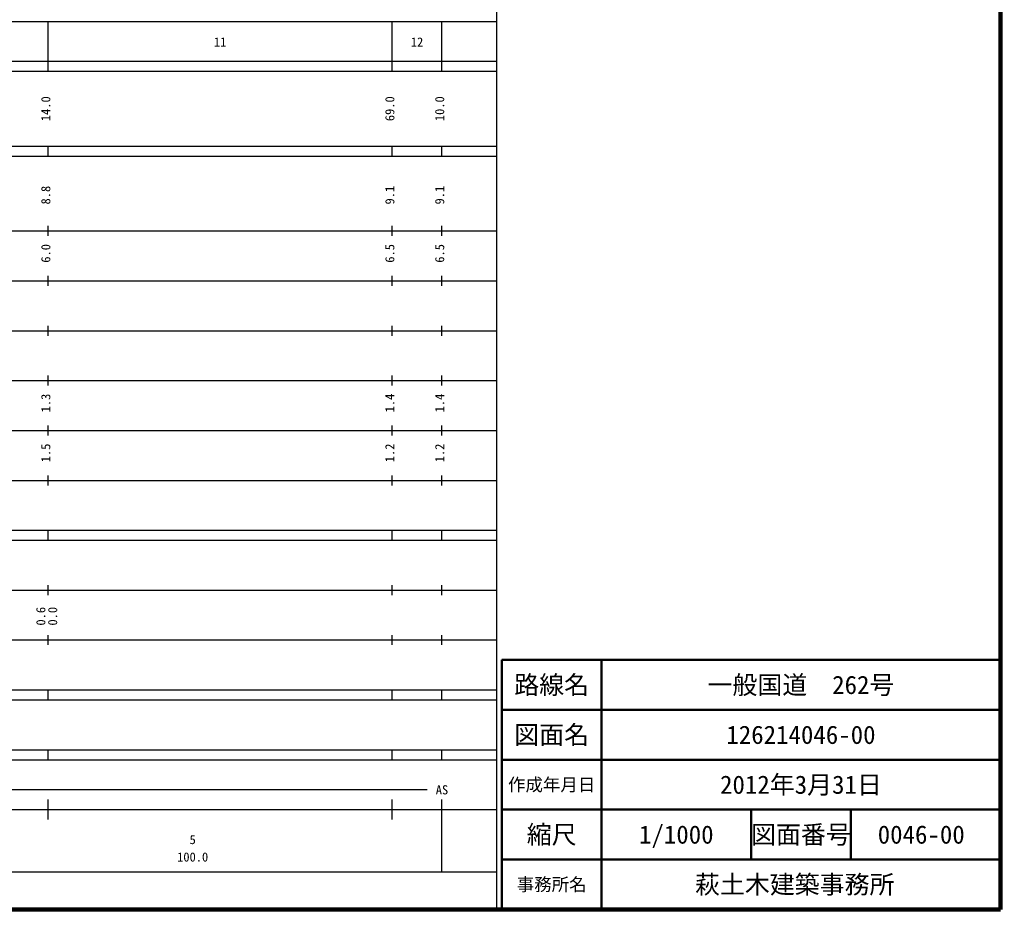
# Model space of a CAD drawing. Units: millimetres on the paper, enlarged 1000 times. Extents: x 40000 to 680000, y 20000 to 380000.
# Drawn here: x 483289 to 680000, y 20000 to 198357 of the extents above; entities that cross this region are included whole.
import ezdxf
from ezdxf.enums import TextEntityAlignment as Align

# ---------------------------------------------------------------- set-up
doc = ezdxf.new("R2010")
doc.units = ezdxf.units.MM
doc.header["$LTSCALE"] = 1000
for name, color, linetype, lineweight in [('M-TTL', 2, 'Continuous', 140), ('M-TTL-BAND', 7, 'Continuous', 25), ('M-TTL-FRAM', 2, 'Continuous', 50), ('M-TTL-LINE', 7, 'Continuous', 50), ('M-TTL-TXT', 7, 'Continuous', 13)]:
    doc.layers.add(name, color=color, linetype=linetype, lineweight=lineweight)
doc.styles.add('ＭＳ ゴシック', font='')
doc.styles.get('ＭＳ ゴシック').set_extended_font_data('MS Gothic')

msp = doc.modelspace()

# ---------------------------------------------------------------- linework, layer by layer
at = {"layer": 'M-TTL'}
for p, q in [((680000, 20000), (680000, 380000)), ((40000, 20000), (680000, 20000))]:
    msp.add_line(p, q, dxfattribs=at)
at = {"layer": 'M-TTL-BAND'}
for p, q in [((579000, 20000), (579000, 370000)), ((68000, 198000), (579000, 198000)), ((489000, 188000), (489000, 198000)), ((558000, 188000), (558000, 198000)), ((568000, 188000), (568000, 198000)), ((40000, 190000), (579000, 190000)), ((40000, 188000), (579000, 188000)), ((40000, 173000), (579000, 173000)), ((489000, 171000), (489000, 173000)), ((558000, 171000), (558000, 173000)), ((568000, 171000), (568000, 173000)), ((40000, 171000), (579000, 171000)), ((40000, 156000), (579000, 156000)), ((489000, 155000), (489000, 157000)), ((558000, 155000), (558000, 157000)), ((568000, 155000), (568000, 157000)), ((46000, 146000), (579000, 146000)), ((489000, 145000), (489000, 147000)), ((558000, 145000), (558000, 147000)), ((568000, 145000), (568000, 147000)), ((52000, 136000), (579000, 136000)), ((489000, 135000), (489000, 137000)), ((558000, 135000), (558000, 137000)), ((568000, 135000), (568000, 137000)), ((46000, 126000), (579000, 126000)), ((489000, 125000), (489000, 127000)), ((558000, 125000), (558000, 127000)), ((568000, 125000), (568000, 127000)), ((489000, 115000), (489000, 117000)), ((558000, 115000), (558000, 117000)), ((568000, 115000), (568000, 117000)), ((52000, 116000), (579000, 116000)), ((489000, 105000), (489000, 107000)), ((558000, 105000), (558000, 107000)), ((568000, 105000), (568000, 107000)), ((46000, 106000), (579000, 106000)), ((40000, 96000), (579000, 96000)), ((489000, 94000), (489000, 96000)), ((558000, 94000), (558000, 96000)), ((568000, 94000), (568000, 96000)), ((40000, 94000), (579000, 94000)), ((489000, 83000), (489000, 85000)), ((558000, 83000), (558000, 85000)), ((568000, 83000), (568000, 85000)), ((49000, 84000), (579000, 84000)), ((489000, 73000), (489000, 75000)), ((558000, 73000), (558000, 75000)), ((568000, 73000), (568000, 75000)), ((40000, 74000), (579000, 74000)), ((40000, 64000), (579000, 64000)), ((489000, 62000), (489000, 64000)), ((558000, 62000), (558000, 64000)), ((568000, 62000), (568000, 64000)), ((40000, 62000), (579000, 62000)), ((40000, 52000), (579000, 52000)), ((489000, 50000), (489000, 52000)), ((558000, 50000), (558000, 52000)), ((568000, 50000), (568000, 52000)), ((40000, 50000), (579000, 50000)), ((71000, 44000), (565000, 44000)), ((489000, 38000), (489000, 42000)), ((558000, 38000), (558000, 42000)), ((568000, 27500), (568000, 42000)), ((40000, 40000), (579000, 40000)), ((68000, 27500), (579000, 27500))]:
    msp.add_line(p, q, dxfattribs=at)
at = {"layer": 'M-TTL-FRAM'}
for p, q in [((680000, 70000), (580000, 70000)), ((580000, 70000), (580000, 20000))]:
    msp.add_line(p, q, dxfattribs=at)
at = {"layer": 'M-TTL-LINE'}
for p, q in [((600000, 70000), (600000, 20000)), ((680000, 60000), (580000, 60000)), ((680000, 50000), (580000, 50000)), ((680000, 40000), (580000, 40000)), ((630000, 40000), (630000, 30000)), ((650000, 40000), (650000, 30000)), ((680000, 30000), (580000, 30000))]:
    msp.add_line(p, q, dxfattribs=at)

# ---------------------------------------------------------------- texts
at = {"layer": 'M-TTL-BAND', "style": 'ＭＳ ゴシック'}
for s, p in [('12', (563000, 192405)), ('11', (523500, 192405)), ('AS', (568000, 42500)), ('5', (518000, 32523)), ('100.0', (518000, 29033))]:
    msp.add_text(s, height=1833, dxfattribs=at).set_placement(p, align=Align.BOTTOM_CENTER)
for s, p in [('14.0', (490000, 180500)), ('69.0', (559000, 180500)), ('10.0', (569000, 180500)), ('8.8', (490000, 163174)), ('9.1', (559000, 163174)), ('9.1', (569000, 163174)), ('6.0', (490000, 151500)), ('6.5', (559000, 151500)), ('6.5', (569000, 151500)), ('1.3', (490000, 121500)), ('1.4', (559000, 121500)), ('1.4', (569000, 121500)), ('1.5', (490000, 111500)), ('1.2', (559000, 111500)), ('1.2', (569000, 111500)), ('0.6', (489000, 78764)), ('0.0', (491370, 78764))]:
    msp.add_text(s, height=1833, rotation=90, dxfattribs=at).set_placement(p, align=Align.BOTTOM_CENTER)
at = {"layer": 'M-TTL-TXT', "style": 'ＭＳ ゴシック'}
for s, height, p in [('路線名', 3666, (590000, 65000)), ('路線名', 3666, (590000, 65000)), ('一般国道\u3000262号', 3666, (640000, 65000)), ('図面名', 3666, (590000, 55000)), ('図面名', 3666, (590000, 55000)), ('126214046-00', 3666, (640000, 55000)), ('2012年3月31日', 3666, (640000, 45000)), ('作成年月日', 2566, (590000, 45000)), ('作成年月日', 2566, (590000, 45000)), ('縮尺', 3666, (590000, 35000)), ('縮尺', 3666, (590000, 35000)), ('1/1000', 3666, (615000, 35000)), ('図面番号', 3666, (640000, 35000)), ('図面番号', 3666, (640000, 35000)), ('0046-00', 3666, (664125, 35000)), ('事務所名', 2566, (590000, 25000)), ('事務所名', 2566, (590000, 25000)), ('萩土木建築事務所 ', 3666, (640000, 25000))]:
    msp.add_text(s, height=height, dxfattribs=at).set_placement(p, align=Align.MIDDLE_CENTER)

doc.saveas('drawing.dxf')
